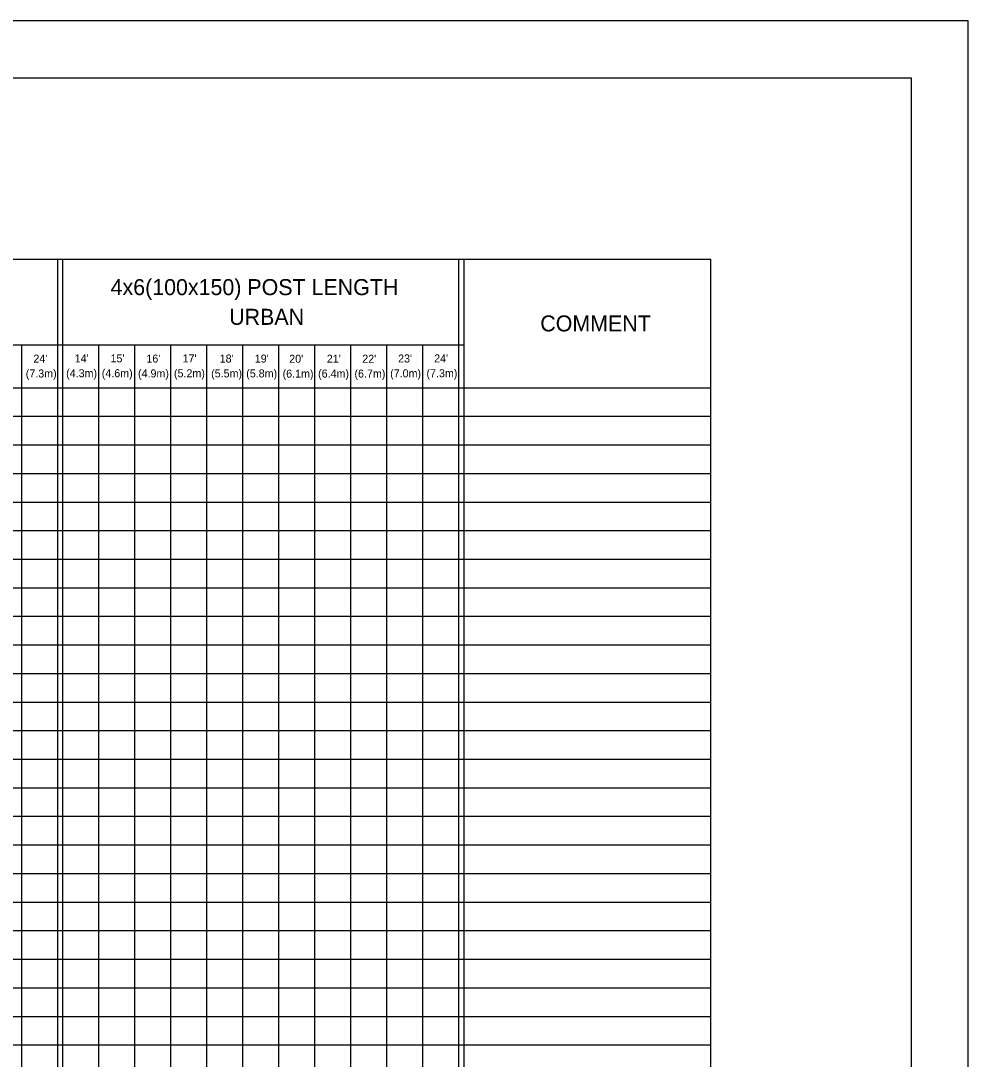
# Model space of a CAD drawing. Extents: x 97639 to 103048, y 75804 to 82153.
# Drawn here: x 102633.1 to 103047.7, y 79797.4 to 80251.7 of the extents above; entities that cross this region are included whole.
import ezdxf

# ---------------------------------------------------------------- set-up
doc = ezdxf.new("R2010")
doc.units = 0
for name, color, linetype in [('Sheets_50 Reference Boundary', 7, 'Continuous'), ('Sheets_General Details', 7, 'Continuous'), ('Sheets_Printer Plotting Border', 7, 'Continuous')]:
    doc.layers.add(name, color=color, linetype=linetype)

msp = doc.modelspace()

# ---------------------------------------------------------------- linework, layer by layer
at = {"layer": 'Sheets_50 Reference Boundary'}
msp.add_lwpolyline([(101447.68, 80226.7), (103022.68, 80226.7), (103022.68, 79226.71), (101447.68, 79226.71)], close=True, dxfattribs=at)
at = {"layer": 'Sheets_General Details'}
for p, q in [((103047.68, 80251.71), (101347.68, 80251.71)), ((103047.68, 79151.71), (103047.68, 80251.71)), ((102476.04, 80147.45), (102649.29, 80147.45)), ((102649.29, 79316.2), (102649.29, 80147.45)), ((102649.29, 80147.45), (102651.54, 80147.45)), ((102651.54, 79316.2), (102651.54, 80147.45)), ((102651.54, 80147.45), (102824.79, 80147.45)), ((102824.79, 79316.2), (102824.79, 80147.45)), ((102824.79, 80147.45), (102827.04, 80147.45)), ((102827.04, 79316.2), (102827.04, 80147.45)), ((102827.04, 80147.45), (102935.04, 80147.45)), ((102935.04, 80091.2), (102935.04, 80147.45)), ((102738.17, 80128.7), (102738.17, 80128.7)), ((102881.04, 80119.32), (102881.04, 80119.32)), ((102491.79, 80109.95), (102827.04, 80109.95)), ((102633.54, 79316.2), (102633.54, 80109.95)), ((102667.29, 79316.2), (102667.29, 80109.95)), ((102683.04, 79316.2), (102683.04, 80109.95)), ((102698.79, 79316.2), (102698.79, 80109.95)), ((102714.54, 79316.2), (102714.54, 80109.95)), ((102730.29, 79316.2), (102730.29, 80109.95)), ((102746.04, 79316.2), (102746.04, 80109.95)), ((102761.79, 79316.2), (102761.79, 80109.95)), ((102777.54, 79316.2), (102777.54, 80109.95)), ((102793.29, 79316.2), (102793.29, 80109.95)), ((102809.04, 79316.2), (102809.04, 80109.95)), ((102935.04, 80091.2), (102935.04, 80109.95)), ((102641.42, 80100.57), (102641.42, 80100.57)), ((102659.42, 80100.57), (102659.42, 80100.57)), ((102667.29, 80100.57), (102667.29, 80100.57)), ((102675.17, 80100.57), (102675.17, 80100.57)), ((102690.92, 80100.57), (102690.92, 80100.57)), ((102706.67, 80100.57), (102706.67, 80100.57)), ((102722.42, 80100.57), (102722.42, 80100.57)), ((102738.17, 80100.57), (102738.17, 80100.57)), ((102753.92, 80100.57), (102753.92, 80100.57)), ((102769.67, 80100.57), (102769.67, 80100.57)), ((102785.42, 80100.57), (102785.42, 80100.57)), ((102801.17, 80100.57), (102801.17, 80100.57)), ((102816.92, 80100.57), (102816.92, 80100.57)), ((101936.04, 80091.2), (102935.04, 80091.2)), ((102935.04, 79316.2), (102935.04, 80091.2)), ((101524.99, 80078.7), (102935.04, 80078.7)), ((101524.99, 80066.2), (102935.04, 80066.2)), ((101524.99, 80053.7), (102935.04, 80053.7)), ((101524.99, 80041.2), (102935.04, 80041.2)), ((101524.99, 80028.7), (102935.04, 80028.7)), ((101524.99, 80016.2), (102935.04, 80016.2)), ((101524.99, 80003.7), (102935.04, 80003.7)), ((101524.99, 79991.2), (102935.04, 79991.2)), ((101524.99, 79978.7), (102935.04, 79978.7)), ((101524.99, 79966.2), (102935.04, 79966.2)), ((101524.99, 79953.7), (102935.04, 79953.7)), ((101524.99, 79941.2), (102935.04, 79941.2)), ((101524.99, 79928.7), (102935.04, 79928.7)), ((101524.99, 79916.2), (102935.04, 79916.2)), ((101524.99, 79903.7), (102935.04, 79903.7)), ((101524.99, 79891.2), (102935.04, 79891.2)), ((101524.99, 79878.7), (102935.04, 79878.7)), ((101524.99, 79866.2), (102935.04, 79866.2)), ((101524.99, 79853.7), (102935.04, 79853.7)), ((101524.99, 79841.2), (102935.04, 79841.2)), ((101524.99, 79828.7), (102935.04, 79828.7)), ((101524.99, 79816.2), (102935.04, 79816.2)), ((101524.99, 79803.7), (102935.04, 79803.7))]:
    msp.add_line(p, q, dxfattribs=at)
msp.add_lwpolyline([(101447.68, 80226.71), (103022.68, 80226.71), (103022.68, 79176.71), (101447.68, 79176.71)], close=True, dxfattribs=at)
at = {"layer": 'Sheets_Printer Plotting Border'}
msp.add_lwpolyline([(101347.68, 79151.71), (103047.68, 79151.71), (103047.68, 80251.71), (101347.68, 80251.71)], close=True, dxfattribs=at)

# ---------------------------------------------------------------- texts
at = {"layer": 'Sheets_General Details'}
for s, height, p in [('4x6(100x150) POST LENGTH', 7, (102672.39, 80131.7)), ('URBAN', 7, (102724.28, 80118.7)), ('COMMENT', 7, (102860.41, 80115.82)), ("24'", 3.5, (102638.6, 80102.17)), ("14'", 3.5, (102656.67, 80102.27)), ("15'", 3.5, (102672.34, 80102.29)), ("16'", 3.5, (102688.05, 80102.19)), ("17'", 3.5, (102703.87, 80102.25)), ("18'", 3.5, (102720.13, 80102.21)), ("19'", 3.5, (102735.48, 80102.2)), ("20'", 3.5, (102750.55, 80102.1)), ("21'", 3.5, (102767, 80102.14)), ("22'", 3.5, (102782.52, 80102.12)), ("23'", 3.5, (102798.19, 80102.23)), ("24'", 3.5, (102813.96, 80102.26)), ('(7.3m)', 3.5, (102635.25, 80095.67)), ('(4.3m)', 3.5, (102652.93, 80095.77)), ('(4.6m)', 3.5, (102668.52, 80095.79)), ('(4.9m)', 3.5, (102684.38, 80095.69)), ('(5.2m)', 3.5, (102700.12, 80095.75)), ('(5.5m)', 3.5, (102716.38, 80095.71)), ('(5.8m)', 3.5, (102731.73, 80095.7)), ('(6.1m)', 3.5, (102747.65, 80095.6)), ('(6.4m)', 3.5, (102763.18, 80095.64)), ('(6.7m)', 3.5, (102779.1, 80095.62)), ('(7.0m)', 3.5, (102794.72, 80095.73)), ('(7.3m)', 3.5, (102810.61, 80095.76))]:
    msp.add_text(s, height=height, dxfattribs=at).set_placement(p)

doc.saveas('drawing.dxf')
